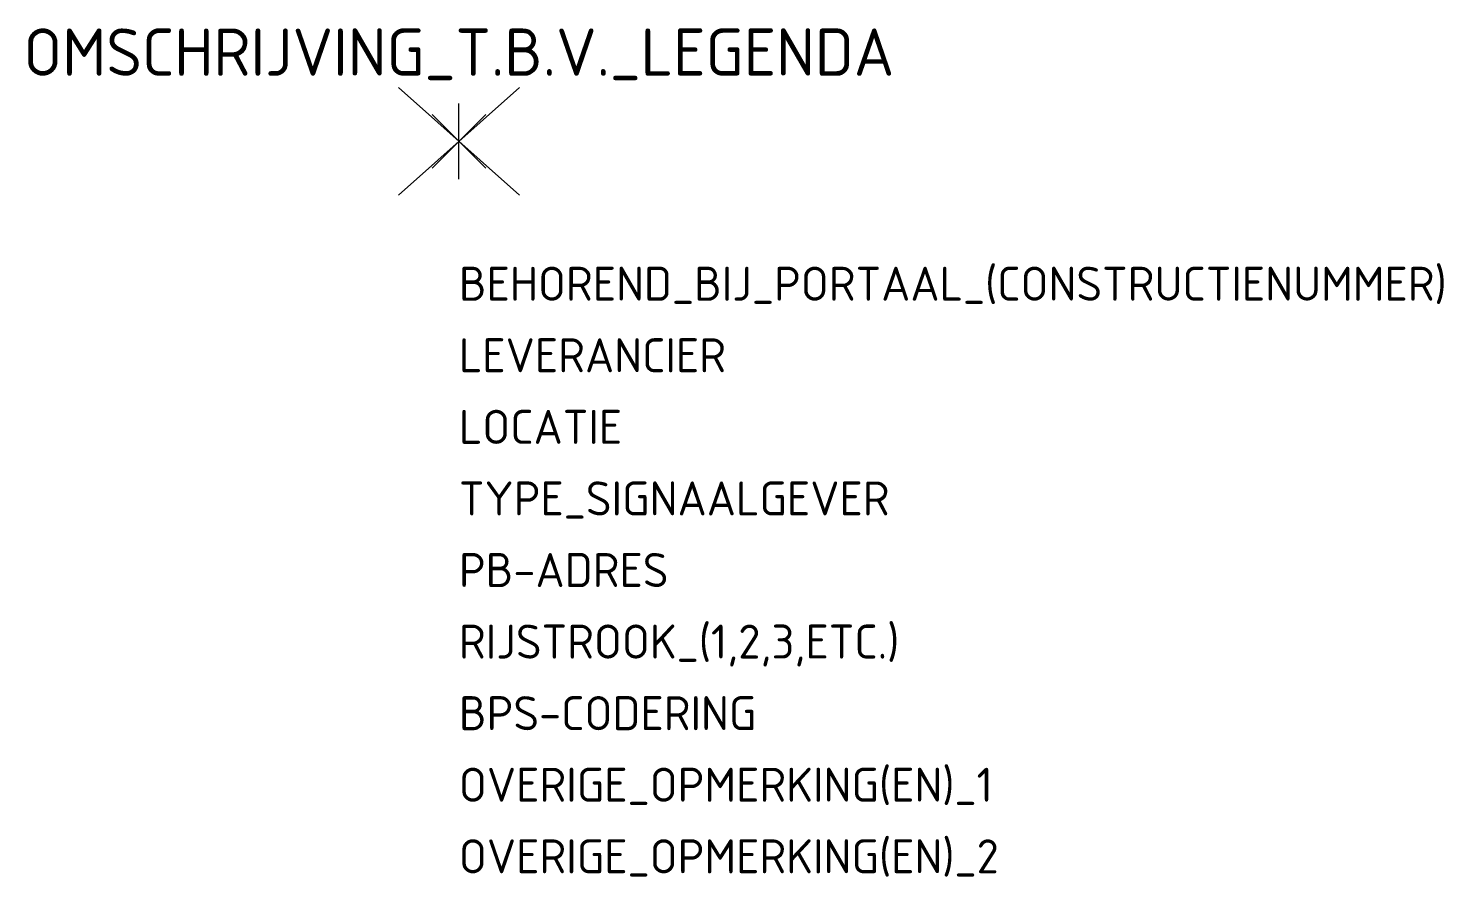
# Model space of a CAD drawing. Extents: x -22.8 to 52.1, y -38.9 to 6.
import ezdxf
from ezdxf.enums import TextEntityAlignment as Align

# ---------------------------------------------------------------- set-up
doc = ezdxf.new("R2010")
doc.units = 0
doc.styles.add('NLCS-ISO', font='NLCS-ISO.ttf')

msp = doc.modelspace()

# ---------------------------------------------------------------- linework, layer by layer
for p, q in [((-3.195, -2.841), (3.195, 2.841)), ((-3.195, 2.841), (3.195, -2.841)), ((0, -2), (0, 2)), ((-1.414, -1.414), (1.414, 1.414)), ((-1.414, 1.414), (1.414, -1.414))]:
    msp.add_line(p, q)

# ---------------------------------------------------------------- texts
at = {"style": 'NLCS-ISO'}
msp.add_attdef('OMSCHRIJVING_T.B.V._LEGENDA', text='LANTAARNS_GEEL', height=2.5, dxfattribs=at).set_placement((0, 2.715), align=Align.BOTTOM_CENTER)
at = {"style": 'NLCS-ISO', "flags": 1}
for tag, p, s in [('BEHOREND_BIJ_PORTAAL_(CONSTRUCTIENUMMER)', (0, -8.431), ''), ('LEVERANCIER', (0, -12.215), ''), ('LOCATIE', (0, -16), ''), ('TYPE_SIGNAALGEVER', (0, -19.784), 'MSI-RS 3.2'), ('PB-ADRES', (0, -23.569), ''), ('RIJSTROOK_(1,2,3,ETC.)', (0, -27.353), ''), ('BPS-CODERING', (0, -31.138), ''), ('OVERIGE_OPMERKING(EN)_1', (0, -34.922), ''), ('OVERIGE_OPMERKING(EN)_2', (0, -38.707), '')]:
    msp.add_attdef(tag, p, s, height=1.8, dxfattribs=at)

doc.saveas('drawing.dxf')
